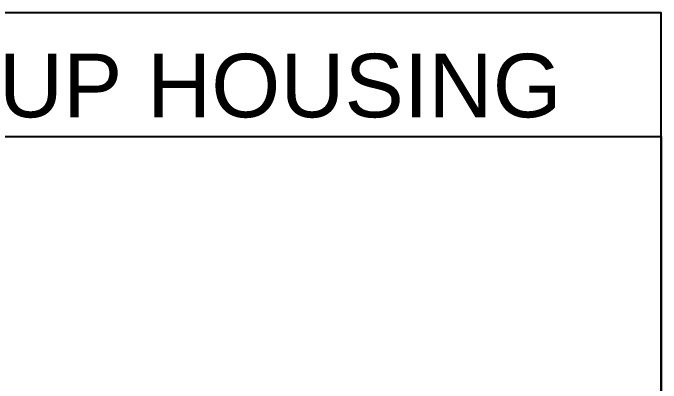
# Model space of a CAD drawing. Header units: millimetres. Extents: x 2061841 to 105821645, y -77612 to 48520811.
# Drawn here: x 105590757 to 105597401, y 48460561 to 48464360 of the extents above; entities that cross this region are included whole.
import ezdxf

# ---------------------------------------------------------------- set-up
doc = ezdxf.new("R2010")
doc.units = ezdxf.units.MM
doc.header["$LTSCALE"] = 10
doc.header["$MEASUREMENT"] = 0
doc.layers.add('BORDER', color=5, linetype='Continuous')
doc.layers.add('S-OPENING', color=6, linetype='Continuous')
doc.layers.add('TEXT 3', color=1, linetype='Continuous', lineweight=18)
doc.styles.add('RT', font='romant.shx', dxfattribs={"height": 250})

# ---------------------------------------------------------------- blocks, each defined once
blk = doc.blocks.new('TOWER-A TYPICAL FLOOR FRAMING PLAN N')
at = {"layer": 'BORDER', "elevation": 101.1}
blk.add_lwpolyline([(102750300.6, 48502974.5), (102834400.6, 48502974.5), (102834400.6, 48562374.5), (102750300.6, 48562374.5)], close=True, dxfattribs=at)
at = {"layer": 'BORDER', "color": 5, "elevation": 101.1}
blk.add_lwpolyline([(102822900.6, 48561107.5), (102834400.6, 48561107.5), (102834400.6, 48552009), (102822900.6, 48552009)], close=True, dxfattribs=at)
at = {"layer": 'TEXT 3', "color": 1, "insert": (102828599.8, 48561955.5, 101.1), "char_height": 434.78, "width": 25713.166, "attachment_point": 2, "style": 'RT'}
blk.add_mtext('{\\fArial|b0|i0|c0|p34;\\H1.5x;S.S GROUP HOUSING}', dxfattribs=at)

msp = doc.modelspace()

# ---------------------------------------------------------------- block references
at = {"layer": 'S-OPENING'}
msp.add_blockref('TOWER-A TYPICAL FLOOR FRAMING PLAN N', (2763000.3, -98014.7), dxfattribs=at)

doc.saveas('drawing.dxf')
